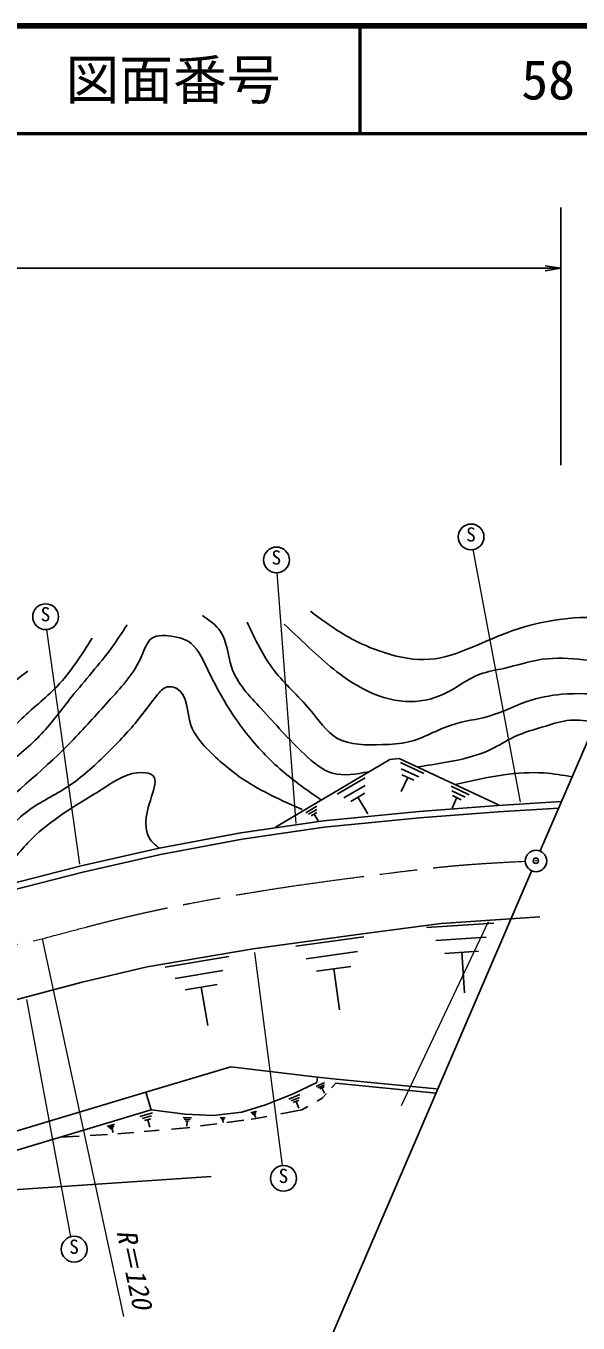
# Model space of a CAD drawing. Units: millimetres, scale not verified. Extents: x 40000 to 680000, y 20000 to 380000.
# Drawn here: x 512942 to 564276, y 259486 to 380000 of the extents above; entities that cross this region are included whole.
import ezdxf
from ezdxf.enums import TextEntityAlignment as Align

# ---------------------------------------------------------------- set-up
doc = ezdxf.new("R2010")
doc.units = ezdxf.units.MM
doc.header["$LTSCALE"] = 1000
doc.header["$PDMODE"] = 32
doc.header["$PDSIZE"] = 500
doc.linetypes.add('CHAIN', pattern=[18.5, 12, -1.5, 3.5, -1.5])
for name, color, linetype, lineweight in [('M-BGD', 7, 'Continuous', 25), ('M-BGD-RSTR', 7, 'Continuous', 13), ('M-BMK', 2, 'CHAIN', 13), ('M-BMK-SRVR', 3, 'Continuous', 25), ('M-STR-STR3', 7, 'Continuous', 25), ('M-STR-STRC', 7, 'Continuous', 25), ('M-TTL', 2, 'Continuous', 140), ('M-TTL-LINE', 7, 'Continuous', 50)]:
    doc.layers.add(name, color=color, linetype=linetype, lineweight=lineweight)
doc.layers.add('M-OTRS', color=6, linetype='Continuous')
doc.layers.add('M-TTL-TXT', color=7, linetype='Continuous')
doc.styles.add('ＭＳ ゴシック', font='')
doc.styles.get('ＭＳ ゴシック').set_extended_font_data('MS Gothic')

# ---------------------------------------------------------------- blocks, each defined once
blk = doc.blocks.new('open_arrow')
at = {"color": 0, "linetype": 'Continuous', "lineweight": -2}
blk.add_lwpolyline([(7.5, 1.25), (0, 0), (7.5, -1.25)], dxfattribs=at)

msp = doc.modelspace()

# ---------------------------------------------------------------- linework, layer by layer
at = {"layer": 'M-BGD'}
for p, q in [((536154, 305569), (546764, 311843)), ((546764, 311843), (547631, 311945)), ((547631, 311945), (556863, 307644)), ((547762, 311553), (549942, 310533)), ((547832, 310993), (549472, 310233)), ((541882, 308613), (544482, 310153)), ((547832, 308863), (548442, 310173)), ((547892, 310423), (548992, 309923)), ((542512, 308283), (544472, 309443)), ((543142, 307953), (544452, 308723)), ((552482, 309353), (554142, 308573)), ((552542, 308923), (553782, 308343)), ((538962, 306883), (540002, 307503)), ((544722, 306793), (543802, 308343)), ((549490, 307013), (556810, 307582)), ((552562, 307323), (553012, 308303)), ((552592, 308493), (553422, 308103)), ((556810, 307582), (562735, 307935)), ((556851, 306983), (562469, 307318)), ((532933, 305024), (540607, 306161)), ((539222, 306753), (540002, 307213)), ((539472, 306613), (539992, 306923)), ((540102, 306143), (539732, 306773)), ((540607, 306161), (549490, 307013)), ((540680, 305565), (549542, 306416)), ((549542, 306416), (556851, 306983)), ((525329, 303602), (532933, 305024)), ((533032, 304432), (540680, 305565)), ((525450, 303015), (533032, 304432)), ((518080, 301968), (525329, 303602)), ((518221, 301385), (525450, 303015)), ((508700, 299552), (518080, 301968)), ((508835, 298967), (518221, 301385)), ((544224, 295650), (551561, 296621)), ((550182, 296233), (556442, 296633)), ((551561, 296621), (560734, 297215)), ((534080, 294247), (544224, 295650)), ((538032, 294493), (544372, 295373)), ((551042, 295033), (555742, 295333)), ((524207, 292575), (534080, 294247)), ((525892, 292553), (531792, 293553)), ((539002, 293333), (543762, 293993)), ((551902, 293833), (555032, 294033)), ((553712, 290173), (553472, 293933)), ((518164, 291172), (524207, 292575)), ((526832, 291503), (531262, 292253)), ((539972, 292173), (543142, 292613)), ((542082, 288593), (541562, 292393)), ((505539, 287827), (518164, 291172)), ((527762, 290443), (530722, 290943)), ((529842, 287143), (529242, 290693)), ((524084, 280926), (531988, 283277)), ((531988, 283277), (540035, 282335)), ((540035, 282335), (539987, 281827)), ((541792, 282159), (540035, 282335)), ((541792, 282159), (551113, 281256)), ((510588, 276867), (524084, 280926)), ((524084, 280926), (524574, 279298)), ((539987, 281827), (537739, 280764)), ((539912, 281453), (540712, 281833)), ((540092, 281343), (540692, 281633)), ((540262, 281233), (540662, 281423)), ((540692, 280843), (540462, 281333)), ((540494, 280378), (540896, 280819)), ((541366, 281335), (541754, 281761)), ((541754, 281761), (551074, 280858)), ((535226, 279749), (533027, 279073)), ((537739, 280764), (535226, 279749)), ((537372, 280293), (538412, 280713)), ((537592, 280133), (538372, 280453)), ((537802, 279973), (538322, 280183)), ((538312, 279453), (538062, 280083)), ((538609, 279290), (539149, 279602)), ((540021, 280105), (540494, 280378)), ((510970, 275207), (524574, 279298)), ((523532, 278673), (524702, 279033)), ((523752, 278483), (524632, 278753)), ((523972, 278293), (524552, 278473)), ((527735, 278879), (524574, 279298)), ((527552, 278593), (528332, 278553)), ((527642, 278433), (528232, 278403)), ((530345, 278759), (527735, 278879)), ((533027, 279073), (530345, 278759)), ((531012, 278543), (531452, 278593)), ((531082, 278463), (531412, 278503)), ((531142, 278373), (531362, 278403)), ((531282, 278123), (531252, 278393)), ((533852, 279013), (534372, 279173)), ((533882, 278431), (534163, 278469)), ((533952, 278933), (534342, 279053)), ((534042, 278843), (534302, 278923)), ((534163, 278469), (535342, 278686)), ((534332, 278573), (534172, 278883)), ((536649, 278928), (538609, 279290)), ((520492, 277763), (521182, 277963)), ((520622, 277653), (521142, 277803)), ((520752, 277543), (521092, 277643)), ((521042, 277183), (520922, 277593)), ((521791, 277091), (522976, 277194)), ((523927, 277277), (525333, 277399)), ((524472, 277683), (524262, 278383)), ((526468, 277498), (527905, 277623)), ((527732, 278273), (528122, 278253)), ((527902, 277793), (527932, 278263)), ((527905, 277623), (528172, 277659)), ((529185, 277796), (530695, 278000)), ((531634, 278127), (533202, 278339)), ((516119, 276755), (517899, 276861)), ((518918, 276921), (520522, 277016)), ((521473, 277072), (521791, 277091)), ((530173, 273089), (511763, 271852))]:
    msp.add_line(p, q, dxfattribs=at)
for points, knots in [([(569842, 324437), (568764, 324655), (567687, 324872), (566597, 324972), (565167, 325102), (563715, 325031), (562286, 324823), (560900, 324621), (559534, 324292), (558223, 323832), (556913, 323372), (555658, 322783), (554358, 322246), (553108, 321731), (551817, 321264), (550493, 321156), (549106, 321043), (547684, 321322), (546331, 321751), (544875, 322212), (543500, 322846), (542218, 323634), (541240, 324235), (540317, 324925), (539394, 325616)], [0, 0, 0, 0, 1, 1, 1, 2, 2, 2, 3, 3, 3, 4, 4, 4, 5, 5, 5, 6, 6, 6, 7, 7, 7, 8, 8, 8, 8]), ([(496199, 300293), (497286, 300751), (498373, 301208), (499396, 301780), (500839, 302587), (502155, 303622), (503425, 304696), (504576, 305670), (505689, 306676), (506818, 307665), (508192, 308870), (509589, 310050), (511006, 311217), (512178, 312183), (513364, 313140), (514399, 314239), (515412, 315314), (516280, 316525), (517209, 317685), (518437, 319218), (519770, 320660), (520920, 322244), (521420, 322933), (521886, 323649), (522351, 324364)], [0, 0, 0, 0, 1, 1, 1, 2, 2, 2, 3, 3, 3, 4, 4, 4, 5, 5, 5, 6, 6, 6, 7, 7, 7, 8, 8, 8, 8]), ([(544847, 310710), (543666, 310491), (542485, 310272), (541436, 310581), (540474, 310864), (539622, 311591), (538838, 312330), (537375, 313710), (536147, 315132), (534809, 316571), (533723, 317741), (532563, 318923), (532053, 320441), (531683, 321540), (531654, 322815), (531045, 323728), (530646, 324327), (529998, 324770), (529349, 325213)], [0, 0, 0, 0, 1, 1, 1, 2, 2, 2, 3, 3, 3, 4, 4, 4, 5, 5, 5, 6, 6, 6, 6]), ([(567014, 317872), (565601, 317948), (564187, 318025), (562781, 317903), (561674, 317808), (560571, 317590), (559520, 317227), (558333, 316817), (557211, 316222), (556013, 315873), (554886, 315545), (553693, 315433), (552568, 315073), (551180, 314629), (549896, 313807), (548507, 313474), (547740, 313289), (546940, 313254), (546108, 313228), (544627, 313180), (543043, 313158), (541863, 313843), (540857, 314427), (540145, 315524), (539340, 316488), (538257, 317786), (537006, 318842), (536018, 320118), (534984, 321454), (534240, 323032), (533496, 324609)], [0, 0, 0, 0, 1, 1, 1, 2, 2, 2, 3, 3, 3, 4, 4, 4, 5, 5, 5, 6, 6, 6, 7, 7, 7, 8, 8, 8, 9, 9, 9, 10, 10, 10, 10]), ([(568236, 320708), (567100, 320850), (565963, 320992), (564813, 321107), (563522, 321236), (562214, 321331), (560948, 321156), (559747, 320990), (558584, 320582), (557380, 320314), (556627, 320146), (555858, 320033), (555151, 319769), (553982, 319331), (552983, 318479), (551831, 317935), (550711, 317408), (549448, 317172), (548213, 317242), (546863, 317318), (545549, 317760), (544349, 318381), (542578, 319298), (541056, 320604), (539592, 321949), (538702, 322765), (537834, 323596), (536966, 324426)], [0, 0, 0, 0, 1, 1, 1, 2, 2, 2, 3, 3, 3, 4, 4, 4, 5, 5, 5, 6, 6, 6, 7, 7, 7, 8, 8, 8, 9, 9, 9, 9]), ([(519099, 323133), (518104, 321552), (517109, 319970), (515839, 318642), (514752, 317505), (513464, 316553), (512332, 315442), (511357, 314485), (510498, 313411), (509502, 312489), (508056, 311152), (506321, 310137), (504580, 309167), (502644, 308088), (500702, 307065), (498674, 306214), (497114, 305560), (495504, 305008), (493875, 304553), (491784, 303969), (489662, 303546), (487538, 303015), (485436, 302489), (483331, 301856), (481201, 301784), (479637, 301732), (478059, 301982), (476464, 302030), (474828, 302080), (473174, 301918), (471604, 302277), (470370, 302558), (469188, 303161), (468159, 303938), (467152, 304698), (466291, 305624), (465575, 306645), (464692, 307903), (464027, 309305), (463175, 310582), (462737, 311240), (462248, 311865), (461760, 312489)], [0, 0, 0, 0, 1, 1, 1, 2, 2, 2, 3, 3, 3, 4, 4, 4, 5, 5, 5, 6, 6, 6, 7, 7, 7, 8, 8, 8, 9, 9, 9, 10, 10, 10, 11, 11, 11, 12, 12, 12, 13, 13, 13, 14, 14, 14, 14]), ([(540393, 308076), (539154, 308944), (537915, 309812), (536771, 310793), (535548, 311841), (534434, 313018), (533431, 314292), (532672, 315256), (531977, 316276), (531363, 317314), (530772, 318314), (530256, 319331), (529720, 320441), (529276, 321361), (528818, 322346), (528024, 322827), (527660, 323047), (527225, 323162), (526751, 323251), (526000, 323393), (525149, 323471), (524631, 323092), (524185, 322766), (523985, 322103), (523729, 321502), (523033, 319866), (521919, 318690), (520814, 317473), (519680, 316224), (518555, 314931), (517368, 313709), (514860, 311127), (512071, 308857), (509363, 306499), (506881, 304338), (504468, 302102), (502054, 299867)], [0, 0, 0, 0, 1, 1, 1, 2, 2, 2, 3, 3, 3, 4, 4, 4, 5, 5, 5, 6, 6, 6, 7, 7, 7, 8, 8, 8, 9, 9, 9, 10, 10, 10, 11, 11, 11, 12, 12, 12, 12]), ([(513109, 320054), (511881, 319124), (510652, 318193), (509770, 316941), (509212, 316149), (508793, 315228), (508129, 314565), (507406, 313842), (506393, 313424), (505413, 312980), (503258, 312005), (501265, 310908), (499131, 310094), (497401, 309434), (495578, 308960), (493755, 308509), (490896, 307802), (488036, 307151), (485153, 306698), (483169, 306387), (481174, 306169), (479154, 305906), (477358, 305673), (475543, 305404), (473778, 305680), (472468, 305885), (471186, 306390), (470043, 307095), (468884, 307809), (467868, 308729), (466987, 309754), (466151, 310728), (465437, 311798), (464724, 312867)], [0, 0, 0, 0, 1, 1, 1, 2, 2, 2, 3, 3, 3, 4, 4, 4, 5, 5, 5, 6, 6, 6, 7, 7, 7, 8, 8, 8, 9, 9, 9, 10, 10, 10, 11, 11, 11, 11]), ([(505689, 299602), (507144, 301045), (508598, 302487), (509999, 304007), (510978, 305071), (511932, 306172), (513074, 307029), (514259, 307917), (515647, 308542), (516891, 309361), (518146, 310188), (519253, 311213), (520336, 312277), (521363, 313285), (522367, 314327), (523252, 315405), (523878, 316167), (524444, 316946), (525108, 317791), (525381, 318138), (525670, 318496), (526062, 318586), (526351, 318652), (526695, 318572), (526963, 318427), (528030, 317850), (527884, 316243), (528289, 315034), (528581, 314160), (529160, 313494), (529773, 312860), (530807, 311792), (531939, 310817), (533166, 309998), (534864, 308863), (536745, 308026), (538626, 307188)], [0, 0, 0, 0, 1, 1, 1, 2, 2, 2, 3, 3, 3, 4, 4, 4, 5, 5, 5, 6, 6, 6, 7, 7, 7, 8, 8, 8, 9, 9, 9, 10, 10, 10, 11, 11, 11, 12, 12, 12, 12]), ([(565909, 315304), (565110, 315431), (564312, 315557), (563528, 315491), (562767, 315427), (562019, 315181), (561270, 314955), (560265, 314652), (559259, 314383), (558324, 313941), (557595, 313596), (556910, 313146), (556181, 312793), (554880, 312163), (553442, 311843), (552010, 311588), (551112, 311428), (550216, 311293), (549320, 311158)], [0, 0, 0, 0, 1, 1, 1, 2, 2, 2, 3, 3, 3, 4, 4, 4, 5, 5, 5, 6, 6, 6, 6]), ([(525327, 303602), (524981, 303884), (524634, 304165), (524419, 304537), (524202, 304911), (524117, 305377), (524101, 305809), (524067, 306684), (524310, 307425), (524631, 308407), (524868, 309135), (525149, 309994), (524737, 310369), (524529, 310557), (524145, 310623), (523782, 310634), (522407, 310676), (521350, 309939), (520283, 309255), (518986, 308424), (517676, 307671), (516413, 306817), (515383, 306120), (514385, 305356), (513498, 304484), (512498, 303502), (511639, 302383), (510741, 301303), (510300, 300773), (509849, 300252), (509399, 299732)], [0, 0, 0, 0, 1, 1, 1, 2, 2, 2, 3, 3, 3, 4, 4, 4, 5, 5, 5, 6, 6, 6, 7, 7, 7, 8, 8, 8, 9, 9, 9, 10, 10, 10, 10]), ([(563727, 310237), (562859, 310385), (561992, 310532), (561117, 310593), (559877, 310680), (558623, 310593), (557387, 310421), (555854, 310207), (554351, 309861), (552847, 309515)], [0, 0, 0, 0, 1, 1, 1, 2, 2, 2, 3, 3, 3, 3])]:
    msp.add_open_spline(points, degree=3, knots=knots, dxfattribs=at)
at = {"layer": 'M-BGD-RSTR'}
for p, q in [((554495, 331351), (558897, 307902)), ((536268, 329191), (538041, 305892)), ((514852, 323890), (517935, 302107)), ((547849, 279686), (555949, 296808)), ((514445, 295183), (522018, 260092)), ((536785, 274121), (534216, 293915)), ((517124, 267484), (513021, 289541))]:
    msp.add_line(p, q, dxfattribs=at)
at = {"layer": 'M-BMK'}
msp.add_line((495512, 291175), (514445, 295183), dxfattribs=at)
msp.add_open_spline([(514445, 295183), (517369, 295974), (520294, 296765), (523245, 297442), (525701, 298005), (528176, 298490), (530657, 298933), (533078, 299366), (535505, 299759), (537937, 300117), (540768, 300533), (543605, 300901), (546445, 301257), (548839, 301558), (551234, 301849), (553637, 302047), (555543, 302203), (557454, 302300), (559365, 302397)], degree=3, knots=[0, 0, 0, 0, 1, 1, 1, 2, 2, 2, 3, 3, 3, 4, 4, 4, 5, 5, 5, 6, 6, 6, 6], dxfattribs=at)
at = {"layer": 'M-BMK-SRVR'}
for p, q in [((574514, 335286), (560759, 303346)), ((559956, 301481), (534938, 243386))]:
    msp.add_line(p, q, dxfattribs=at)
msp.add_circle((560365, 302418), 1000, dxfattribs=at)
at = {"layer": 'M-OTRS'}
msp.add_point((560351, 302436), dxfattribs=at)
at = {"layer": 'M-STR-STR3'}
for p, q in [((562660, 363121), (562660, 339203)), ((446868, 357484), (562660, 357484))]:
    msp.add_line(p, q, dxfattribs=at)
at = {"layer": 'M-STR-STRC'}
for centre in [(554329, 332525), (536236, 330386), (514773, 325115), (536894, 272932), (517428, 266352)]:
    msp.add_circle(centre, 1200, dxfattribs=at)
at = {"layer": 'M-TTL'}
msp.add_line((680000, 380000), (40000, 380000), dxfattribs=at)
at = {"layer": 'M-TTL-LINE'}
for p, q in [((543997, 380000), (543997, 370000)), ((40000, 370000), (680000, 370000))]:
    msp.add_line(p, q, dxfattribs=at)

# ---------------------------------------------------------------- block references
at = {"layer": 'M-STR-STR3', "xscale": 193, "yscale": 193, "rotation": 180}
msp.add_blockref('open_arrow', (562660, 357484), dxfattribs=at)

# ---------------------------------------------------------------- texts
at = {"layer": 'M-BGD-RSTR', "style": 'ＭＳ ゴシック', "oblique": 15}
msp.add_text('R＝120', height=1833, rotation=282.182, dxfattribs=at).set_placement((520812, 267885), align=Align.BOTTOM_LEFT)
at = {"layer": 'M-STR-STRC', "style": 'ＭＳ ゴシック'}
for p in [(553867, 331697), (535773, 329558), (514311, 324288), (536432, 272104), (516966, 265524)]:
    msp.add_text('S', height=1320, dxfattribs=at).set_placement(p, align=Align.BOTTOM_LEFT)
at = {"layer": 'M-TTL-TXT', "style": 'ＭＳ ゴシック'}
for s, p in [('図面番号', (526622, 375000)), ('58', (561497, 375000))]:
    msp.add_text(s, height=3666, dxfattribs=at).set_placement(p, align=Align.MIDDLE_CENTER)

doc.saveas('drawing.dxf')
